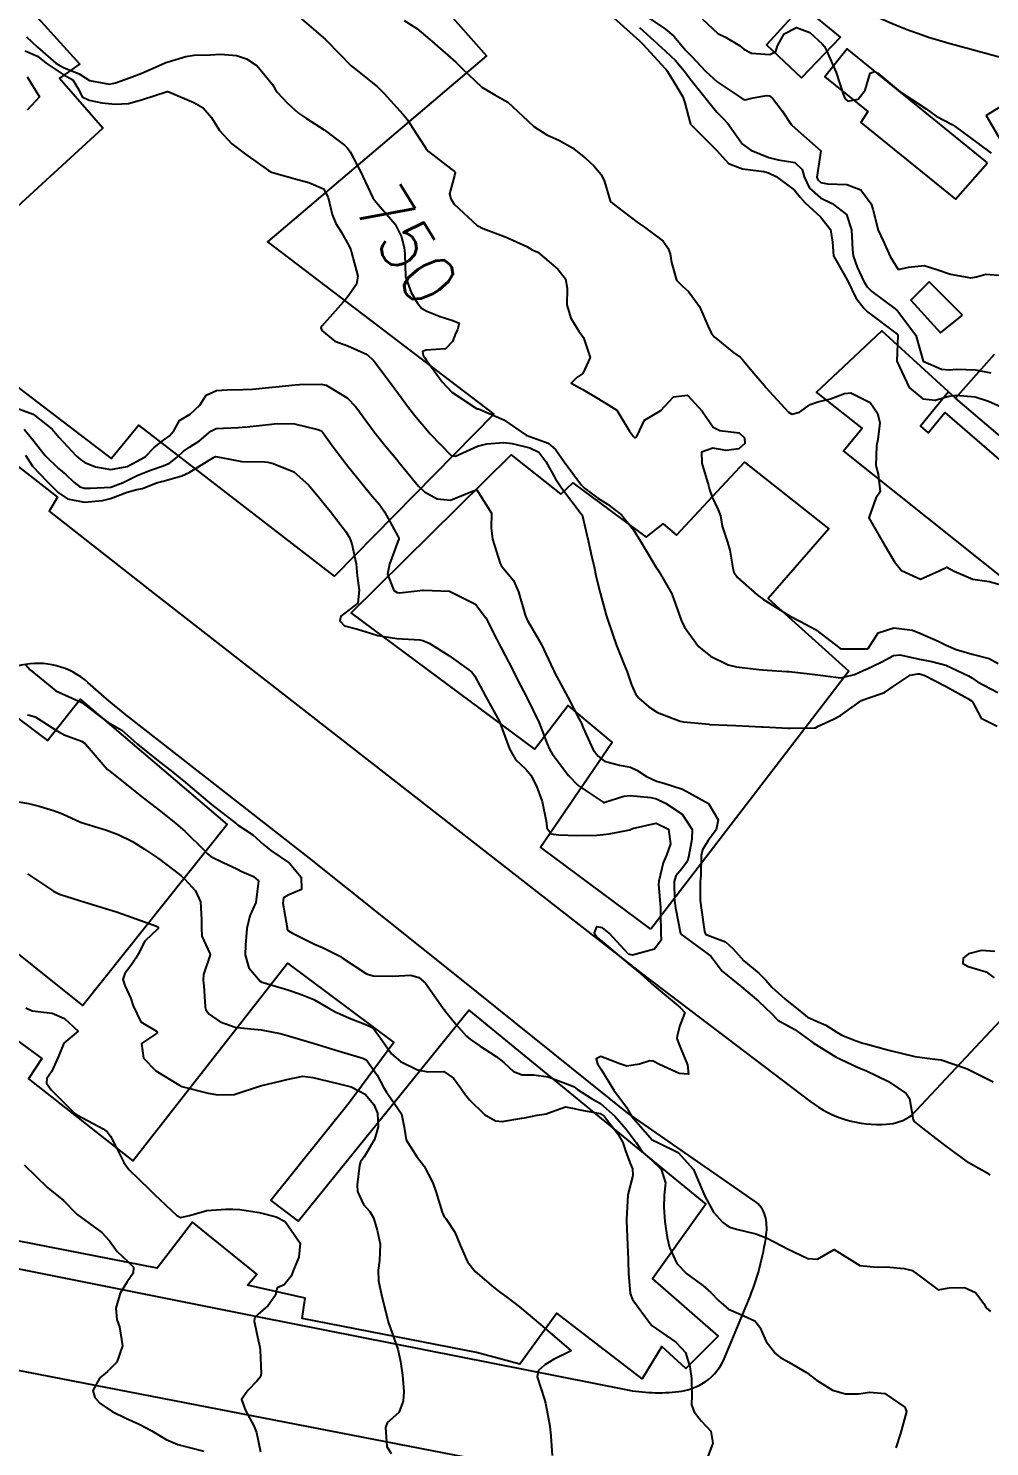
# Model space of a CAD drawing. Header units: metres. Extents: x 307586 to 320046, y 7427249 to 7434250.
# Drawn here: x 317045 to 317118.5, y 7432184 to 7432292.5 of the extents above; entities that cross this region are included whole.
import ezdxf
from ezdxf.enums import TextEntityAlignment as Align

# ---------------------------------------------------------------- set-up
doc = ezdxf.new("R2010")
doc.units = ezdxf.units.M
doc.header["$MEASUREMENT"] = 0
for name, color, linetype in [('Cotas', 45, 'Continuous'), ('Curvas de Nivel 1m', 11, 'Continuous'), ('Curvas de Nivel 5m', 15, 'Continuous'), ('Edificações', 30, 'Continuous'), ('Vias Primárias', 230, 'Continuous'), ('Vias Secundárias', 230, 'Continuous')]:
    doc.layers.add(name, color=color, linetype=linetype)
doc.styles.add('Style-STANDARD', font='STANDARD.shx')

msp = doc.modelspace()

# ---------------------------------------------------------------- linework, layer by layer
at = {"layer": 'Curvas de Nivel 1m', "flags": 128}
for points, elevation in [([(317065.71, 7432293.36), (317067.31, 7432291.98), (317067.69, 7432291.65), (317067.73, 7432291.62), (317067.77, 7432291.59), (317069.66, 7432289.65), (317069.76, 7432289.56), (317071.65, 7432288.06), (317072.2, 7432287.53), (317073.63, 7432285.92), (317073.82, 7432285.71), (317073.98, 7432285.51), (317074.6, 7432284.52), (317075.26, 7432283.5), (317075.4, 7432283.3), (317075.59, 7432283.09), (317077.25, 7432281.8), (317077.57, 7432281.55), (317077.61, 7432281.5), (317077.61, 7432281.47), (317077.57, 7432281.25), (317077.18, 7432279.85), (317077.28, 7432279.47), (317077.55, 7432279.07), (317079.3, 7432277.44), (317079.44, 7432277.36), (317079.52, 7432277.31), (317079.76, 7432277.2), (317081.51, 7432276.53), (317083.09, 7432275.82), (317083.5, 7432275.58), (317083.63, 7432275.52), (317083.94, 7432275.39), (317085.48, 7432274.1), (317086.06, 7432273.36), (317086.19, 7432272.64), (317086.16, 7432271.36), (317086.46, 7432270.34), (317087.07, 7432269.35), (317087.43, 7432268.85), (317087.94, 7432267.34), (317087.39, 7432266.1), (317086.93, 7432265.81), (317086.5, 7432265.36), (317087.38, 7432264.88), (317088.45, 7432264.25), (317089.36, 7432263.68), (317089.98, 7432263.31), (317090.94, 7432261.7), (317091.25, 7432261.3), (317091.33, 7432261.21), (317091.43, 7432261.21), (317091.52, 7432261.3), (317092.1, 7432262.54), (317093.35, 7432263.28), (317094.32, 7432264.32), (317095.37, 7432264.45), (317096.5, 7432263.24), (317097.34, 7432262), (317097.86, 7432261.74), (317099.34, 7432261.56), (317099.75, 7432261.2), (317099.77, 7432260.75), (317099.32, 7432260.34), (317098.33, 7432260.22), (317097.32, 7432260.39), (317096.46, 7432260.1), (317096.48, 7432259.24), (317096.98, 7432257.54), (317097.07, 7432257.23), (317097.28, 7432256.65), (317097.74, 7432255.69), (317097.9, 7432255.22), (317098.04, 7432254.43), (317098.44, 7432253.21), (317098.61, 7432252.6), (317098.84, 7432251.21), (317098.92, 7432250.92), (317099.21, 7432250.5), (317100.71, 7432249.18), (317101.19, 7432248.83), (317102.09, 7432248.26), (317103.17, 7432247.57), (317104.03, 7432247.14), (317105.16, 7432246.54), (317107.04, 7432245.11), (317107.14, 7432245.05), (317107.21, 7432245.05), (317109.14, 7432245.04), (317109.17, 7432245.05), (317109.2, 7432245.08), (317109.96, 7432246.27), (317111.16, 7432246.65), (317112.59, 7432246.47), (317113.16, 7432246.26), (317114.54, 7432245.63), (317115.15, 7432245.34), (317115.92, 7432245), (317117.14, 7432244.65), (317118.46, 7432244.3), (317119.13, 7432243.93)], 749), ([(317073.71, 7432293.1), (317074.69, 7432292.49), (317075.69, 7432291.65), (317075.87, 7432291.49), (317077.68, 7432289.92), (317077.9, 7432289.69), (317078.12, 7432289.46), (317079.65, 7432288.01), (317080.65, 7432287.43), (317081.64, 7432286.86), (317083.2, 7432285.4), (317083.62, 7432285), (317084.62, 7432284.37), (317085.6, 7432283.93), (317086.58, 7432283.36), (317087.59, 7432282.58), (317088.23, 7432281.99), (317088.77, 7432281.33), (317089.03, 7432280.79), (317089.46, 7432279.32), (317089.55, 7432279.22), (317090.03, 7432278.84), (317091.53, 7432277.68), (317092.09, 7432277.29), (317093.51, 7432276.23), (317093.91, 7432275.68), (317094.06, 7432275.27), (317094.16, 7432274.61), (317094.55, 7432273.26), (317095, 7432272.79), (317095.46, 7432272.37), (317096.31, 7432271.24), (317096.96, 7432269.71), (317097.19, 7432269.23), (317097.43, 7432268.91), (317098.93, 7432267.69), (317099.41, 7432267.35), (317099.57, 7432267.2), (317100.42, 7432266.16), (317101.26, 7432265.18), (317101.38, 7432265.05), (317103.1, 7432263.16), (317103.35, 7432262.99), (317103.95, 7432263.15), (317104.76, 7432263.75), (317105.36, 7432263.93), (317106.32, 7432264.17), (317107.38, 7432264.59), (317107.86, 7432264.62), (317109.36, 7432263.88), (317109.92, 7432263.07), (317110.08, 7432262.33), (317109.93, 7432261.07), (317109.83, 7432260.58), (317109.78, 7432259.08), (317109.96, 7432258.42), (317110.12, 7432257.07), (317109.78, 7432256.57), (317109.26, 7432255.08), (317110.39, 7432253.07), (317111.22, 7432251.7), (317111.75, 7432251.05), (317113.21, 7432250.37), (317114.63, 7432251.02), (317115.22, 7432251.31), (317115.77, 7432251), (317117.21, 7432250.39), (317118.44, 7432250.2), (317119.2, 7432250)], 748), ([(317089.76, 7432293.32), (317091.7, 7432291.55), (317091.96, 7432291.3), (317093.67, 7432289.43), (317093.74, 7432289.35), (317093.81, 7432289.28), (317094.12, 7432288.81), (317095.03, 7432287.26), (317095.19, 7432286.81), (317095.58, 7432285.25), (317095.62, 7432285.18), (317097.56, 7432283.23), (317097.59, 7432283.19), (317098.52, 7432282.16), (317099.58, 7432281.76), (317101.21, 7432281.55), (317101.58, 7432281.45), (317102.17, 7432281.17), (317103.56, 7432280.12), (317103.99, 7432279.59), (317104.38, 7432279.15), (317105.54, 7432278.09), (317106.32, 7432277.12), (317106.48, 7432276.15), (317106.55, 7432275.12), (317107.48, 7432273.45), (317107.66, 7432273.11), (317108.26, 7432271.89), (317108.9, 7432271.09), (317109.18, 7432270.81), (317109.45, 7432270.6), (317111.21, 7432269.28), (317111.43, 7432269.1), (317111.46, 7432269.06), (317111.47, 7432269.02), (317111.4, 7432267.06), (317112.33, 7432265.05), (317113.37, 7432264.18), (317114.31, 7432264.08), (317115.37, 7432264.37), (317115.92, 7432264.46), (317117.37, 7432264.32), (317118.39, 7432263.99), (317119.37, 7432263.57)], 747), ([(317091.71, 7432292.56), (317093.11, 7432291.29), (317093.69, 7432290.77), (317094.46, 7432290.05), (317095.12, 7432289.26), (317095.66, 7432288.55), (317096.72, 7432287.24), (317097.63, 7432286.1), (317098.06, 7432285.66), (317098.46, 7432285.22), (317099.6, 7432283.65), (317100.22, 7432283.19), (317101.59, 7432282.64), (317102.31, 7432282.45), (317103.58, 7432282.24), (317104.14, 7432281.72), (317104.31, 7432281.15), (317104.71, 7432280.29), (317105.56, 7432279.54), (317106.45, 7432279.12), (317107.54, 7432278.28), (317107.92, 7432277.1), (317108.01, 7432275.6), (317108.05, 7432275.1), (317108.36, 7432274.23), (317108.89, 7432273.09), (317109.11, 7432272.73), (317109.47, 7432272.38), (317111.27, 7432271.06), (317111.45, 7432270.9), (317112.85, 7432269.05), (317113.4, 7432267.04), (317114.8, 7432266.43), (317115.4, 7432266.4), (317115.97, 7432266.43), (317117.4, 7432266.4), (317118.58, 7432266.16)], 746), ([(317096.5, 7432293.24), (317097.7, 7432292.11), (317098.3, 7432291.82), (317099.37, 7432291.2), (317099.54, 7432291.05), (317099.69, 7432290.91), (317100.27, 7432290.61), (317101.69, 7432290.51), (317102.14, 7432290.73), (317102.27, 7432291.17), (317102.77, 7432292.1), (317103.71, 7432292.57), (317104.74, 7432292.18), (317105.69, 7432291.33), (317105.85, 7432291.13), (317106, 7432290.81), (317106.75, 7432289.12), (317107.29, 7432287.47), (317107.44, 7432287.11), (317107.64, 7432286.94), (317108.42, 7432287.1), (317108.97, 7432287.77), (317109.36, 7432289.08), (317109.67, 7432289.21), (317109.94, 7432289.08), (317111.65, 7432287.65), (317112.59, 7432287.05), (317113.64, 7432286.35), (317114.4, 7432285.8), (317115.62, 7432285.16), (317115.86, 7432285.01), (317117.6, 7432283.7), (317118.6, 7432282.97)], 744), ([(317044.74, 7432290.8), (317045.67, 7432290.38), (317046.35, 7432289.84), (317047.65, 7432288.98), (317048.39, 7432288.56), (317048.83, 7432287.81), (317049.09, 7432287.26), (317049.64, 7432287.02), (317050.61, 7432286.81), (317051.63, 7432286.7), (317052.63, 7432286.77), (317053.64, 7432287.03), (317055.59, 7432287.68), (317055.64, 7432287.68), (317055.73, 7432287.64), (317057.63, 7432286.84), (317058.36, 7432286.42), (317058.98, 7432285.69), (317059.61, 7432284.69), (317060.54, 7432283.67), (317061.59, 7432282.89), (317063.35, 7432281.64), (317063.57, 7432281.52), (317063.76, 7432281.45), (317065.56, 7432280.94), (317066.43, 7432280.73), (317067.55, 7432280.23), (317067.91, 7432279.58), (317068.21, 7432278.26), (317068.49, 7432277.58), (317068.89, 7432276.94), (317069.51, 7432275.85), (317069.63, 7432275.56), (317069.69, 7432275.37), (317070.17, 7432273.55), (317070.08, 7432272.94), (317069.46, 7432272.05), (317069.05, 7432271.57), (317067.42, 7432269.72), (317067.36, 7432269.66), (317067.34, 7432269.59), (317067.42, 7432269.39), (317068.42, 7432268.57), (317069.41, 7432268.23), (317070.88, 7432267.55), (317071.4, 7432267.07), (317072.57, 7432265.53), (317073.37, 7432264.44), (317074.06, 7432263.51), (317074.63, 7432262.78), (317075.34, 7432261.92), (317075.7, 7432261.49), (317077.32, 7432259.83), (317077.64, 7432259.79), (317079.32, 7432260.54), (317080.03, 7432260.73), (317081.33, 7432260.84), (317081.98, 7432260.76), (317083.32, 7432260.42), (317084.01, 7432260.08), (317084.56, 7432259.38), (317085.29, 7432258.05), (317085.75, 7432257.37), (317087.26, 7432255.37), (317087.32, 7432255.3), (317087.78, 7432253.34), (317088.05, 7432252.17), (317088.24, 7432251.33), (317088.41, 7432250.54), (317088.71, 7432249.33), (317089.17, 7432247.63), (317089.26, 7432247.32), (317089.31, 7432247.17), (317089.96, 7432245.31), (317090.52, 7432243.91), (317090.76, 7432243.3), (317091.1, 7432242.3), (317091.4, 7432241.6), (317091.65, 7432241.29), (317092.43, 7432240.62), (317093.08, 7432240.19), (317094.81, 7432239.52), (317095.08, 7432239.46), (317097.03, 7432239.28), (317097.07, 7432239.27), (317097.11, 7432239.27), (317099.07, 7432239.2), (317101.07, 7432239.09), (317101.16, 7432239.09), (317103.07, 7432238.98), (317103.24, 7432238.98), (317105.07, 7432239.01), (317105.18, 7432239.02), (317105.38, 7432239.13), (317106.54, 7432239.66), (317107.08, 7432239.95), (317108.68, 7432241.09), (317109.09, 7432241.26), (317110.45, 7432241.71), (317111.1, 7432242.18), (317112.42, 7432243.04), (317113, 7432243.14), (317113.11, 7432243.13), (317113.49, 7432243.03), (317115.11, 7432242.2), (317116.83, 7432241.26), (317117.09, 7432241.08), (317117.17, 7432240.99), (317117.85, 7432239.75), (317119.07, 7432239.14)], 751), ([(317043.55, 7432263.67), (317045.34, 7432263.01), (317046.81, 7432261.84), (317047.32, 7432261.25), (317048.65, 7432259.81), (317049, 7432259.51), (317049.3, 7432259.31), (317050.12, 7432258.97), (317051.29, 7432258.77), (317052.54, 7432259), (317053.3, 7432259.4), (317053.53, 7432259.52), (317053.92, 7432259.74), (317054.59, 7432260.46), (317055.32, 7432261.01), (317055.75, 7432261.31), (317056.11, 7432261.72), (317056.55, 7432262.51), (317057.35, 7432263.01), (317058.09, 7432263.7), (317058.59, 7432264.46), (317059.37, 7432264.8), (317060.18, 7432264.86), (317061.37, 7432264.88), (317062.11, 7432264.92), (317063.37, 7432265.05), (317063.91, 7432265.1), (317065.38, 7432265.24), (317065.72, 7432265.27), (317067.38, 7432265.3), (317067.75, 7432265.21), (317069.36, 7432264.24), (317070.03, 7432263.55), (317071.34, 7432261.76), (317071.51, 7432261.54), (317072.32, 7432260.53), (317073.15, 7432259.52), (317073.31, 7432259.32), (317074.82, 7432257.49), (317075.28, 7432257.07), (317076.23, 7432256.52), (317077.27, 7432256.42), (317078.95, 7432257.11), (317079.28, 7432257.22), (317080.4, 7432255.43), (317080.38, 7432254.3), (317080.46, 7432253.43), (317081.06, 7432251.58), (317081.14, 7432251.42), (317081.21, 7432251.32), (317082.08, 7432250.29), (317082.45, 7432249.4), (317083, 7432247.56), (317083.07, 7432247.39), (317083.1, 7432247.33), (317083.16, 7432247.22), (317084.21, 7432245.38), (317085.11, 7432243.47), (317085.16, 7432243.37), (317085.2, 7432243.28), (317086.22, 7432241.36), (317087.08, 7432239.73), (317087.21, 7432239.49), (317087.28, 7432239.35), (317087.41, 7432239), (317088.18, 7432237.33), (317088.54, 7432236.83), (317089.03, 7432236.45), (317090.18, 7432236.16), (317091.03, 7432235.99), (317091.52, 7432235.78), (317092.24, 7432235.28), (317093.02, 7432234.93), (317093.49, 7432234.79), (317095.01, 7432234.32), (317096.99, 7432233.23), (317097.74, 7432231.98), (317097.57, 7432231.22), (317096.96, 7432230.38), (317096.52, 7432229.68), (317096.44, 7432229.24), (317096.41, 7432227.75), (317096.34, 7432227.24), (317096.34, 7432225.8), (317096.42, 7432225.23), (317096.69, 7432223.42), (317096.77, 7432223.23), (317096.87, 7432223.17), (317098.29, 7432222.64), (317098.86, 7432222.14), (317099.68, 7432221.19), (317100.84, 7432220.25), (317101.37, 7432219.71), (317101.82, 7432219.17), (317102.82, 7432218.29), (317104.25, 7432217.14), (317104.56, 7432216.89), (317104.8, 7432216.77), (317105.95, 7432216.28), (317106.79, 7432215.73), (317107.19, 7432215.5), (317108.2, 7432215.09), (317108.78, 7432214.9), (317109.03, 7432214.83), (317110.78, 7432214.36), (317111.83, 7432214.1), (317112.77, 7432213.87), (317114.08, 7432213.7), (317114.77, 7432213.62), (317116.64, 7432212.99), (317116.76, 7432212.93), (317116.91, 7432212.84), (317118.75, 7432211.94)], 752), ([(317044.66, 7432261.86), (317045.32, 7432261.04), (317046.27, 7432259.84), (317047.29, 7432258.85), (317047.85, 7432258.38), (317048.45, 7432257.81), (317048.91, 7432257.44), (317049.28, 7432257.34), (317049.74, 7432257.34), (317051.28, 7432257.41), (317052.24, 7432257.77), (317053.29, 7432258.32), (317054.31, 7432258.72), (317055.3, 7432259.04), (317055.77, 7432259.25), (317056.37, 7432259.72), (317056.85, 7432260.17), (317057.31, 7432260.48), (317058.07, 7432260.95), (317058.94, 7432261.69), (317059.34, 7432261.9), (317061.02, 7432261.98), (317061.34, 7432262), (317061.72, 7432262.04), (317063.34, 7432262.22), (317064.01, 7432262.29), (317065.34, 7432262.25), (317067.11, 7432261.82), (317067.33, 7432261.75), (317067.42, 7432261.68), (317067.49, 7432261.59), (317068.27, 7432260.52), (317068.99, 7432259.56), (317069.31, 7432259.15), (317070.61, 7432257.55), (317071.27, 7432256.74), (317071.82, 7432256.08), (317072.22, 7432255.53), (317073.24, 7432253.67), (317073.3, 7432253.51), (317073.3, 7432253.44), (317073.23, 7432253.26), (317072.6, 7432251.52), (317072.45, 7432250.76), (317072.93, 7432249.51), (317073.19, 7432249.35), (317073.37, 7432249.33), (317074.71, 7432249.49), (317075.14, 7432249.55), (317075.19, 7432249.55), (317077.19, 7432249.47), (317079.18, 7432248.46), (317079.95, 7432247.43), (317080.81, 7432245.76), (317080.99, 7432245.42), (317081.14, 7432245.12), (317082.02, 7432243.41), (317082.39, 7432242.69), (317083.06, 7432241.39), (317083.07, 7432241.37), (317083.09, 7432241.33), (317084.05, 7432239.38), (317084.65, 7432237.78), (317084.82, 7432237.37), (317085.04, 7432237.02), (317086.29, 7432235.36), (317087.01, 7432234.61), (317088.93, 7432233.32), (317088.97, 7432233.3), (317088.99, 7432233.3), (317089.01, 7432233.3), (317089.06, 7432233.32), (317090.52, 7432233.78), (317091, 7432233.83), (317092.59, 7432233.69), (317093, 7432233.58), (317093.7, 7432233.26), (317094.98, 7432232.4), (317095.75, 7432231.24), (317095.72, 7432230.49), (317095.49, 7432229.24), (317095.39, 7432228.8), (317094.94, 7432228.23), (317094.48, 7432227.7), (317094.37, 7432227.26), (317094.39, 7432225.77), (317094.46, 7432225.25), (317094.85, 7432223.27), (317094.86, 7432223.25), (317094.87, 7432223.23), (317094.95, 7432223.17), (317096.86, 7432221.77), (317097.17, 7432221.54), (317097.41, 7432221.22), (317098.03, 7432220.4), (317098.84, 7432219.73), (317099.51, 7432219.19), (317100.82, 7432218.1), (317101.81, 7432217.16), (317102.29, 7432216.65), (317102.8, 7432216.38), (317103.59, 7432215.94), (317104.7, 7432215.13), (317104.78, 7432215.07), (317104.98, 7432214.92), (317106.76, 7432213.81), (317108.32, 7432213.09), (317108.62, 7432212.95), (317108.75, 7432212.9), (317109.03, 7432212.79), (317110.75, 7432211.96), (317112.11, 7432211.04), (317112.36, 7432210.67), (317112.64, 7432209.03), (317112.71, 7432208.89), (317113.34, 7432208.38), (317114.69, 7432207.34), (317115.13, 7432207.01), (317116.67, 7432205.9), (317117.24, 7432205.55), (317118.29, 7432204.97), (317118.49, 7432204.8)], 753), ([(317044.76, 7432259.86), (317045.29, 7432259.03), (317046.41, 7432257.84), (317047.27, 7432257), (317047.98, 7432256.53), (317049.27, 7432256.26), (317050.65, 7432256.4), (317051.27, 7432256.56), (317052.55, 7432257.03), (317053.28, 7432257.24), (317053.7, 7432257.32), (317054.77, 7432257.74), (317055.16, 7432257.86), (317055.28, 7432257.88), (317056.72, 7432258.28), (317057.29, 7432258.55), (317059.14, 7432259.68), (317059.24, 7432259.74), (317059.3, 7432259.76), (317059.73, 7432259.68), (317061.3, 7432259.37), (317063.03, 7432259.36), (317063.3, 7432259.33), (317063.7, 7432259.22), (317065.29, 7432258.6), (317066.41, 7432257.6), (317067.27, 7432256.55), (317067.7, 7432256.02), (317068.05, 7432255.58), (317069.24, 7432254.06), (317069.53, 7432253.56), (317069.71, 7432253.07), (317070.05, 7432251.55), (317070.12, 7432250.63), (317070.27, 7432249.55), (317070.18, 7432248.55), (317069.17, 7432247.78), (317068.87, 7432247.56), (317068.79, 7432247.19), (317069.16, 7432246.82), (317070.14, 7432246.56), (317071.15, 7432246.24), (317071.7, 7432246.08), (317073.15, 7432245.85), (317074.91, 7432245.73), (317075.15, 7432245.7), (317075.62, 7432245.49), (317077.13, 7432244.55), (317078.67, 7432243.45), (317078.91, 7432243.24), (317079.11, 7432242.95), (317079.94, 7432241.43), (317081, 7432239.49), (317081.04, 7432239.42), (317081.07, 7432239.33), (317081.76, 7432237.41), (317082.24, 7432236.6), (317083.03, 7432235.85), (317083.41, 7432235.39), (317083.83, 7432234.56), (317084.28, 7432233.38), (317084.6, 7432231.75), (317084.63, 7432231.37), (317084.97, 7432230.91), (317085.51, 7432230.82), (317086.97, 7432230.78), (317088.45, 7432230.81), (317088.97, 7432230.85), (317089.39, 7432230.89), (317090.97, 7432231.21), (317091.18, 7432231.3), (317092.98, 7432231.71), (317093.94, 7432231.26), (317094.09, 7432230.13), (317093.78, 7432229.26), (317093.53, 7432228.68), (317093.18, 7432227.27), (317093.17, 7432227.02), (317093.31, 7432225.27), (317093.32, 7432224.84), (317093.34, 7432223.27), (317093.37, 7432222.76), (317092.86, 7432222.09), (317091.17, 7432221.61), (317090.86, 7432221.7), (317089.39, 7432223.31), (317088.88, 7432223.72), (317088.42, 7432223.79), (317088.25, 7432223.33), (317088.5, 7432222.96), (317088.87, 7432222.68), (317090.49, 7432221.3), (317090.85, 7432220.99), (317091.79, 7432220.23), (317092.83, 7432219.27), (317094.81, 7432217.62), (317095.19, 7432217.25), (317095.08, 7432216.96), (317094.79, 7432216.24), (317094.58, 7432215.46), (317094.56, 7432215.25), (317094.78, 7432214.72), (317095.38, 7432213.24), (317095.46, 7432212.53), (317094.75, 7432212.56), (317093.24, 7432213.27), (317092.76, 7432213.51), (317092.49, 7432213.54), (317091.71, 7432213.29), (317090.75, 7432213.13), (317090.2, 7432213.31), (317088.76, 7432213.87), (317088.4, 7432213.69), (317088.51, 7432213.32), (317088.6, 7432213.17), (317088.75, 7432212.92), (317089.76, 7432211.31), (317090.72, 7432210), (317090.97, 7432209.55), (317091.13, 7432209.29), (317092.69, 7432207.51), (317093.16, 7432207.27), (317094.68, 7432206.52), (317095.84, 7432205.24), (317096.64, 7432203.38), (317096.68, 7432203.23), (317097.37, 7432201.97), (317098.05, 7432201.21), (317098.36, 7432200.96), (317098.61, 7432200.81), (317099.14, 7432200.66), (317100.6, 7432200.31), (317101.43, 7432200), (317102.6, 7432199.39), (317103.02, 7432199.15), (317104.58, 7432198.42), (317105.33, 7432198.38), (317106.59, 7432199.11), (317108.57, 7432197.88), (317109.89, 7432197.75), (317110.57, 7432197.79), (317111.95, 7432197.67), (317112.57, 7432197.5), (317113.23, 7432197.02), (317114.55, 7432196.02), (317115.38, 7432196.18), (317116.56, 7432196.21), (317117.4, 7432195.82), (317118.03, 7432194.97), (317118.21, 7432194.64), (317118.54, 7432194.37)], 754), ([(317044.92, 7432240), (317045.07, 7432239.99), (317045.49, 7432239.85), (317047.05, 7432238.85), (317047.71, 7432238.48), (317049.04, 7432237.99), (317049.33, 7432237.8), (317051.02, 7432235.86), (317051.07, 7432235.82), (317051.12, 7432235.78), (317053, 7432234.26), (317053.66, 7432233.74), (317054.98, 7432232.71), (317056.23, 7432231.72), (317056.96, 7432231.08), (317058.39, 7432229.69), (317058.66, 7432229.4), (317058.94, 7432229.18), (317059.89, 7432228.71), (317060.93, 7432228.23), (317061.31, 7432228.03), (317062.2, 7432227.64), (317062.58, 7432227.3), (317062.38, 7432225.64), (317061.91, 7432224.63), (317061.7, 7432223.65), (317061.59, 7432222.38), (317061.57, 7432221.65), (317061.85, 7432220.65), (317062.71, 7432219.63), (317062.83, 7432219.56), (317062.93, 7432219.53), (317064.82, 7432218.96), (317065.78, 7432218.64), (317066.81, 7432218.22), (317067.97, 7432217.57), (317068.5, 7432217.27), (317068.8, 7432217.13), (317069.54, 7432216.81), (317070.79, 7432216.33), (317071.32, 7432216.07), (317071.74, 7432215.53), (317072.76, 7432214.08), (317073.44, 7432213.5), (317074.75, 7432212.84), (317075.52, 7432212.71), (317076.75, 7432212.73), (317077.5, 7432212.22), (317078.06, 7432211.45), (317078.33, 7432211.05), (317078.72, 7432210.55), (317079.87, 7432209.43), (317080.71, 7432208.96), (317081.22, 7432208.89), (317082.71, 7432209.15), (317082.92, 7432209.18), (317083.89, 7432209.38), (317084.59, 7432209.5), (317084.71, 7432209.54), (317086.06, 7432210.01), (317086.72, 7432209.9), (317087.16, 7432209.79), (317088.71, 7432209.51), (317089, 7432209.32), (317090.05, 7432207.95), (317090.45, 7432207.3), (317090.68, 7432206.59), (317091.02, 7432205.65), (317091.17, 7432205.29), (317091.19, 7432204.76), (317090.83, 7432203.3), (317090.73, 7432201.41), (317090.73, 7432201.3), (317090.79, 7432199.49), (317090.8, 7432199.3), (317090.81, 7432199.08), (317090.88, 7432197.3), (317091, 7432195.75), (317091.17, 7432195.29), (317092.52, 7432193.44), (317092.69, 7432193.27), (317094.5, 7432192.03), (317095.23, 7432191.24), (317095.57, 7432190.15), (317095.68, 7432189.24), (317095.72, 7432187.97), (317095.68, 7432187.24), (317095.9, 7432186.69), (317096.43, 7432186.01), (317096.82, 7432185.61), (317097.16, 7432185.21), (317097.31, 7432184.31), (317096.92, 7432183.21)], 756), ([(317043.34, 7432233.51), (317044.99, 7432233.22), (317045.81, 7432233.02), (317046.98, 7432232.67), (317047.59, 7432232.43), (317048.97, 7432231.8), (317050.96, 7432231.19), (317051.86, 7432230.86), (317052.95, 7432230.31), (317053.87, 7432229.74), (317054.94, 7432229.01), (317056.65, 7432227.71), (317056.92, 7432227.47), (317057.75, 7432226.54), (317058.15, 7432225.69), (317058.23, 7432224.34), (317058.21, 7432223.69), (317058.25, 7432223.08), (317058.85, 7432221.74), (317058.88, 7432221.68), (317058.88, 7432221.65), (317058.85, 7432221.56), (317058.37, 7432220.15), (317058.34, 7432219.69), (317058.4, 7432219.27), (317058.51, 7432217.68), (317058.55, 7432217.43), (317058.8, 7432217.1), (317059.65, 7432216.53), (317060.79, 7432216.12), (317061.2, 7432216.06), (317062.79, 7432215.91), (317064.23, 7432215.62), (317064.78, 7432215.48), (317064.96, 7432215.43), (317066.77, 7432214.88), (317067.76, 7432214.58), (317068.76, 7432214.28), (317070.55, 7432213.75), (317070.75, 7432213.65), (317070.88, 7432213.54), (317071.66, 7432212.45), (317072.15, 7432211.52), (317072.36, 7432211.14), (317072.72, 7432210.64), (317073.51, 7432209.5), (317073.72, 7432208.47), (317073.87, 7432207.5), (317074.67, 7432206.25), (317075.24, 7432205.48), (317075.91, 7432204.21), (317076.17, 7432203.47), (317076.62, 7432201.96), (317076.77, 7432201.62), (317076.9, 7432201.47), (317077.58, 7432200.44), (317077.99, 7432199.45), (317078.57, 7432198.16), (317079.15, 7432197.43), (317080.55, 7432196.23), (317081.01, 7432195.88), (317081.67, 7432195.4), (317082.53, 7432194.72), (317084.15, 7432193.37), (317084.51, 7432193.06), (317086.49, 7432191.35), (317085.14, 7432190.71), (317084.48, 7432190.29), (317084, 7432189.86), (317083.9, 7432189.38), (317084.45, 7432187.64), (317084.53, 7432187.37), (317084.82, 7432185.75), (317084.87, 7432185.36), (317084.94, 7432184.84), (317085.04, 7432183.36)], 757), ([(317044.92, 7432227.85), (317046.91, 7432226.51), (317047.37, 7432226.29), (317048.9, 7432225.8), (317050.89, 7432225.19), (317051.73, 7432224.93), (317052.88, 7432224.54), (317054.78, 7432223.83), (317054.87, 7432223.78), (317054.91, 7432223.73), (317054.91, 7432223.69), (317054.87, 7432223.64), (317053.9, 7432222.7), (317053.4, 7432221.74), (317053.21, 7432221.39), (317052.84, 7432220.87), (317052.37, 7432220.22), (317052.21, 7432219.76), (317052.35, 7432219.29), (317052.81, 7432218.3), (317052.99, 7432217.75), (317053.57, 7432216.52), (317054.78, 7432215.82), (317054.83, 7432215.77), (317054.83, 7432215.73), (317054.83, 7432215.68), (317054.78, 7432215.63), (317053.64, 7432214.87), (317053.79, 7432213.74), (317054.74, 7432212.77), (317056.49, 7432211.71), (317056.73, 7432211.59), (317056.92, 7432211.52), (317058.72, 7432211.06), (317059.47, 7432210.93), (317060.73, 7432210.97), (317062.73, 7432211.63), (317064.35, 7432212), (317064.74, 7432212.11), (317065.98, 7432212.36), (317066.74, 7432212.27), (317067.28, 7432212.13), (317068.74, 7432211.79), (317069.66, 7432211.55), (317070.73, 7432210.98), (317071.39, 7432210.2), (317071.68, 7432209.53), (317071.72, 7432208.5), (317071.46, 7432207.53), (317070.67, 7432206.19), (317070.39, 7432205.82), (317070.29, 7432205.54), (317070.12, 7432204.06), (317070.14, 7432203.54), (317070.62, 7432202.56), (317071.1, 7432202.02), (317071.38, 7432201.53), (317071.66, 7432200.58), (317071.89, 7432199.52), (317071.83, 7432198.27), (317071.72, 7432197.52), (317071.75, 7432196.72), (317072.01, 7432195.52), (317072.51, 7432193.51), (317073.24, 7432191.5), (317073.44, 7432190.55), (317073.59, 7432189.5), (317073.69, 7432188.26), (317073.65, 7432187.5), (317073.3, 7432186.64), (317072.43, 7432185.85), (317072.3, 7432185.51), (317072.4, 7432184.05), (317072.73, 7432183.51)], 758), ([(317118.87, 7432221.9), (317117.87, 7432221.97), (317116.86, 7432221.72), (317116.47, 7432221.39), (317116.44, 7432220.99), (317116.85, 7432220.76), (317118.22, 7432220.35), (317118.84, 7432219.89)], 751), ([(317044.8, 7432217.59), (317045.28, 7432217.37), (317046.8, 7432217.18), (317047.75, 7432216.77), (317048.78, 7432215.8), (317047.69, 7432214.9), (317047.26, 7432213.82), (317046.74, 7432212.69), (317046.39, 7432212.18), (317046.36, 7432211.83), (317046.73, 7432211.32), (317048.22, 7432209.81), (317048.47, 7432209.57), (317048.7, 7432209.4), (317049.55, 7432208.94), (317050.69, 7432208.33), (317051.01, 7432208.1), (317051.27, 7432207.77), (317051.75, 7432206.84), (317052.27, 7432205.76), (317052.66, 7432205.23), (317054.21, 7432203.73), (317054.63, 7432203.32), (317056.34, 7432201.71), (317056.61, 7432201.57), (317057.3, 7432201.7), (317058.62, 7432202.09), (317060.09, 7432202.19), (317060.62, 7432202.19), (317061.14, 7432202.18), (317062.62, 7432201.94), (317063.94, 7432201.62), (317064.61, 7432201.24), (317065.76, 7432199.6), (317065.66, 7432198.52), (317065.29, 7432197.6), (317065.09, 7432197.08), (317064.55, 7432196.4), (317064, 7432196.17), (317063.88, 7432195.62), (317063.32, 7432194.83), (317062.52, 7432194.15), (317062.28, 7432193.87), (317062.24, 7432193.63), (317062.29, 7432193.41), (317062.5, 7432192.43), (317062.67, 7432191.63), (317062.7, 7432191.42), (317062.78, 7432189.63), (317062.72, 7432189.38), (317062.46, 7432189.05), (317061.76, 7432188.34), (317061.28, 7432187.65), (317061.58, 7432186.79), (317062.22, 7432185.63), (317062.42, 7432185.11), (317062.73, 7432183.63)], 759)]:
    msp.add_lwpolyline(points, dxfattribs=dict(at, elevation=elevation))
at = {"layer": 'Curvas de Nivel 5m', "flags": 128}
for points, elevation in [([(317092.45, 7432293.29), (317093.7, 7432292.44), (317094.35, 7432291.92), (317094.87, 7432291.26), (317095.25, 7432290.82), (317095.68, 7432290.37), (317096.75, 7432289.24), (317097.66, 7432288.42), (317099.48, 7432287.2), (317099.58, 7432287.14), (317099.64, 7432287.09), (317099.8, 7432287.04), (317100.41, 7432287.19), (317101.45, 7432287.38), (317101.65, 7432287.35), (317101.89, 7432287.18), (317102.62, 7432286.19), (317103.32, 7432285.16), (317103.62, 7432284.87), (317105.59, 7432283.13), (317105.28, 7432281.13), (317105.35, 7432280.91), (317105.57, 7432280.72), (317106.09, 7432280.61), (317107.57, 7432280.56), (317108.63, 7432280.16), (317109.43, 7432279.08), (317109.55, 7432278.68), (317109.97, 7432277.08), (317110.34, 7432276.25), (317110.88, 7432275.07), (317111.49, 7432274.06), (317112.29, 7432274.25), (317113.49, 7432274.38), (317114.45, 7432274.06), (317115.48, 7432273.7), (317117.05, 7432273.43), (317117.48, 7432273.49), (317118.2, 7432273.7), (317119.49, 7432273.6)], 745), ([(317044.85, 7432291.86), (317045.68, 7432291.07), (317047.08, 7432289.84), (317047.66, 7432289.51), (317048.87, 7432289.03), (317049.65, 7432288.53), (317051.18, 7432288.25), (317051.65, 7432288.35), (317052.72, 7432288.71), (317053.66, 7432289.09), (317055.16, 7432289.74), (317055.5, 7432289.9), (317055.67, 7432289.95), (317057.03, 7432290.36), (317057.67, 7432290.46), (317058.88, 7432290.48), (317059.68, 7432290.54), (317060.9, 7432290.44), (317061.67, 7432290.18), (317062.49, 7432289.65), (317063.65, 7432288.2), (317063.85, 7432287.85), (317064.01, 7432287.63), (317064.8, 7432286.79), (317065.63, 7432286.03), (317066.25, 7432285.6), (317067.61, 7432284.74), (317069.16, 7432283.57), (317069.38, 7432283.35), (317069.59, 7432283.06), (317070.39, 7432281.55), (317071.13, 7432279.97), (317071.33, 7432279.54), (317071.55, 7432279.23), (317073.02, 7432277.53), (317073.51, 7432276.57), (317073.71, 7432275.73), (317073.75, 7432275.52), (317073.76, 7432275.25), (317073.81, 7432273.51), (317074.26, 7432272.31), (317074.74, 7432271.5), (317075.05, 7432271.1), (317075.45, 7432270.88), (317076.46, 7432270.47), (317077.44, 7432270.17), (317077.93, 7432269.96), (317077.79, 7432269.46), (317077.68, 7432269.22), (317077.42, 7432268.56), (317076.88, 7432268), (317075.41, 7432267.89), (317075.12, 7432267.78), (317075.17, 7432267.49), (317075.26, 7432267.35), (317075.4, 7432267.16), (317076.63, 7432265.48), (317077.37, 7432264.69), (317079.26, 7432263.44), (317079.32, 7432263.41), (317079.35, 7432263.41), (317079.39, 7432263.4), (317081.34, 7432262.56), (317083.04, 7432261.4), (317083.33, 7432261.29), (317084.74, 7432260.79), (317085.32, 7432260.28), (317085.96, 7432259.36), (317087.29, 7432257.58), (317087.5, 7432257.35), (317088.52, 7432256.58), (317089.27, 7432256.12), (317090.33, 7432255.31), (317091.25, 7432254.14), (317091.8, 7432253.29), (317092.33, 7432252.39), (317092.99, 7432251.27), (317093.08, 7432251.14), (317093.21, 7432250.94), (317094.19, 7432249.26), (317094.74, 7432247.68), (317094.89, 7432247.25), (317095.16, 7432246.72), (317096.22, 7432245.24), (317097.13, 7432244.48), (317098.49, 7432243.84), (317099.12, 7432243.67), (317100.84, 7432243.46), (317101.12, 7432243.45), (317102.94, 7432243.33), (317103.12, 7432243.31), (317104.72, 7432243.13), (317105.11, 7432243.1), (317105.15, 7432243.09), (317107.11, 7432242.83), (317108.14, 7432243.09), (317108.81, 7432243.39), (317109.12, 7432243.51), (317110.18, 7432244.02), (317111.13, 7432244.53), (317111.61, 7432244.58), (317113.13, 7432244.27), (317114.07, 7432244.08), (317115.13, 7432243.8), (317116.87, 7432242.99), (317117.12, 7432242.84), (317117.56, 7432242.54), (317119.1, 7432241.71)], 750), ([(317044.77, 7432243.85), (317045.11, 7432243.45), (317047.09, 7432241.83), (317049.08, 7432240.94), (317050.6, 7432239.78), (317051.06, 7432239.45), (317052.13, 7432238.84), (317053.05, 7432238.02), (317053.33, 7432237.75), (317055.03, 7432236.39), (317055.89, 7432235.72), (317057.01, 7432234.82), (317058.35, 7432233.69), (317058.69, 7432233.39), (317058.99, 7432233.14), (317060.89, 7432231.66), (317060.97, 7432231.6), (317062.14, 7432230.82), (317062.96, 7432230.08), (317063.53, 7432229.62), (317064.94, 7432228.66), (317065.84, 7432227.6), (317065.87, 7432226.64), (317064.91, 7432226.23), (317064.5, 7432226.02), (317064.43, 7432225.61), (317064.76, 7432223.72), (317064.78, 7432223.61), (317064.87, 7432223.49), (317065.18, 7432223.3), (317066.86, 7432222.46), (317067.48, 7432222.2), (317068.76, 7432221.56), (317068.82, 7432221.53), (317068.85, 7432221.51), (317068.98, 7432221.43), (317070.84, 7432220.2), (317071.34, 7432220.03), (317072.84, 7432220.01), (317074.24, 7432220.09), (317074.84, 7432219.92), (317075.34, 7432219.48), (317076.68, 7432217.59), (317076.77, 7432217.47), (317076.8, 7432217.42), (317077.68, 7432216.35), (317078.48, 7432215.44), (317078.78, 7432215.18), (317079.54, 7432214.66), (317080.76, 7432213.88), (317081.33, 7432213.41), (317082.08, 7432212.73), (317082.74, 7432212.48), (317083.64, 7432212.48), (317084.74, 7432212.32), (317086.4, 7432211.69), (317086.73, 7432211.54), (317086.85, 7432211.46), (317086.96, 7432211.35), (317088.04, 7432210.65), (317088.72, 7432210.27), (317089.83, 7432209.31), (317090.7, 7432208.32), (317091.47, 7432207.29), (317091.95, 7432206.56), (317092.67, 7432205.91), (317093.36, 7432205.26), (317093.69, 7432204.22), (317093.61, 7432203.26), (317093.57, 7432202.32), (317093.66, 7432201.26), (317093.83, 7432200.03), (317094.01, 7432199.26), (317094.57, 7432198.05), (317095.34, 7432197.24), (317096.55, 7432196.36), (317097.16, 7432195.83), (317097.76, 7432195.21), (317098.53, 7432194.56), (317099.68, 7432194.03), (317100.52, 7432193.66), (317100.92, 7432193.17), (317101.41, 7432192.08), (317102.12, 7432191.16), (317102.32, 7432190.98), (317102.49, 7432190.84), (317103.14, 7432190.49), (317104.48, 7432189.71), (317105.25, 7432189.12), (317106.46, 7432188.36), (317107.47, 7432188.08), (317108.46, 7432188.08), (317109.33, 7432188.2), (317110.46, 7432188.1), (317112.01, 7432187.04), (317112.12, 7432186.71), (317111.68, 7432185.04), (317111.31, 7432183.95)], 755), ([(317044.66, 7432205.59), (317046.47, 7432203.83), (317046.63, 7432203.7), (317047.67, 7432202.86), (317048.61, 7432201.89), (317048.71, 7432201.8), (317050.59, 7432200.4), (317051.19, 7432199.77), (317051.77, 7432198.96), (317052.57, 7432198.22), (317053.01, 7432197.75), (317052.99, 7432197.31), (317052.55, 7432196.63), (317051.99, 7432195.76), (317051.67, 7432194.62), (317051.74, 7432193.76), (317051.95, 7432193.2), (317052.18, 7432191.75), (317051.74, 7432190.49), (317051.03, 7432189.77), (317050.46, 7432189.3), (317049.9, 7432188.34), (317050.06, 7432187.78), (317050.44, 7432187.37), (317051.4, 7432186.73), (317052.43, 7432186.22), (317053.45, 7432185.74), (317054.42, 7432185.25), (317055.52, 7432184.59), (317056.4, 7432184.19), (317058.39, 7432183.68)], 760)]:
    msp.add_lwpolyline(points, dxfattribs=dict(at, elevation=elevation))
at = {"layer": 'Edificações'}
for points in [[(317038.01, 7432317.93), (317051.91, 7432302.42), (317061.72, 7432311.09), (317080.01, 7432290.4), (317063.27, 7432276.19), (317080.58, 7432262.99), (317068.38, 7432250.61), (317053.42, 7432262.16), (317051.33, 7432259.6), (317037.82, 7432269.91)], [(317044.17, 7432278.9), (317050.68, 7432284.88), (317047.37, 7432288.66), (317048.92, 7432289.78), (317026.09, 7432314.97)], [(317044.9, 7432288.81), (317045.83, 7432287.27), (317044.9, 7432286.26)], [(317124.3, 7432246.62), (317107.32, 7432260.2), (317108.73, 7432261.92), (317105.24, 7432264.68), (317110.25, 7432269.37), (317115.88, 7432264.21), (317118.86, 7432267.6)], [(317132.13, 7432250.37), (317115.88, 7432264.21), (317115.34, 7432264.71), (317113.2, 7432262.09), (317113.79, 7432261.56), (317115.07, 7432263.13), (317125.62, 7432254)], [(317041.38, 7432241.85), (317046.44, 7432238.04), (317048.94, 7432241.2), (317060.19, 7432231.61), (317049.15, 7432217.78), (317041.69, 7432223.73)], [(317041.69, 7432216.88), (317046, 7432213.72), (317044.99, 7432212.17), (317052.97, 7432205.89), (317064.8, 7432221), (317072.93, 7432214.95), (317069.5, 7432210.34), (317063.53, 7432202.86), (317065.6, 7432201.27), (317078.66, 7432217.42), (317096.78, 7432202.59), (317092.71, 7432196.86), (317097.73, 7432192.49), (317095.26, 7432190.02), (317093.43, 7432191.69), (317091.92, 7432189.23), (317085.38, 7432194.24), (317082.55, 7432190.33), (317079.25, 7432191.23), (317065.91, 7432193.83), (317066.16, 7432195.38), (317061.75, 7432196.38), (317062.45, 7432197.23), (317057.53, 7432201.19), (317054.82, 7432197.69), (317035.92, 7432201.39)]]:
    msp.add_lwpolyline(points, dxfattribs=at)
for points in [[(317104.15, 7432294.23), (317101.43, 7432291.24), (317104.09, 7432288.72), (317107.08, 7432291.84)], [(317118.33, 7432282.21), (317107.58, 7432290.93), (317105.88, 7432288.81), (317109.18, 7432286.15), (317108.64, 7432285.3), (317115.88, 7432279.45)], [(317121.52, 7432287.85), (317118.22, 7432285.83), (317120.89, 7432281.25), (317124.18, 7432283.06)], [(317116.42, 7432270.57), (317113.87, 7432273.11), (317112.46, 7432271.71), (317114.74, 7432269.23)], [(317092.58, 7432223.62), (317084.14, 7432229.89), (317089.62, 7432237.91), (317086.25, 7432240.71), (317083.71, 7432237.39), (317069.66, 7432247.8), (317081.9, 7432259.88), (317085.71, 7432256.87), (317086.61, 7432257.76), (317092.21, 7432253.6), (317093.53, 7432254.6), (317094.53, 7432253.75), (317099.75, 7432259.34), (317106.19, 7432254.23), (317101.55, 7432248.91), (317107.73, 7432243.34)]]:
    msp.add_lwpolyline(points, close=True, dxfattribs=at)
at = {"layer": 'Vias Primárias'}
for points in [[(317046.06, 7432345.14, 0.074136), (317043.08, 7432343.95), (317036.83, 7432336.77), (317024.26, 7432323.81), (317002.28, 7432302.85, 0.058368), (317000.32, 7432300.49, 0.228924), (316999.59, 7432294.72, 0.118803), (317001.39, 7432291.87), (317023.98, 7432274.76), (317047.2, 7432256.66), (317046.57, 7432255.57), (317054.62, 7432249.25), (317072.84, 7432235.07), (317092.04, 7432220.09), (317104.74, 7432210.45, 0.181449), (317110.61, 7432208.69, 0.135604), (317112.51, 7432209.36), (317121.59, 7432219.06), (317131.83, 7432230.35), (317153.68, 7432257.27, 0.300951), (317154.05, 7432261.06), (317154.05, 7432261.06)], [(317046.06, 7432345.14, 0.074136), (317043.08, 7432343.95), (317036.83, 7432336.77), (317024.26, 7432323.81), (317002.28, 7432302.85, 0.058368), (317000.32, 7432300.49, 0.228924), (316999.59, 7432294.72, 0.118803), (317001.39, 7432291.87), (317023.98, 7432274.76), (317047.2, 7432256.66), (317046.57, 7432255.57), (317054.62, 7432249.25), (317072.84, 7432235.07), (317092.04, 7432220.09), (317104.74, 7432210.45, 0.181449), (317110.61, 7432208.69, 0.135604), (317112.51, 7432209.36), (317121.59, 7432219.06), (317131.83, 7432230.35), (317153.68, 7432257.27, 0.300951), (317154.05, 7432261.06), (317154.05, 7432261.06)], [(317095.57, 7432179.88), (317067.2, 7432185.39), (317043.28, 7432190.03), (317018.31, 7432195, 0.022038), (317014.21, 7432195.63, 0.221164), (317010.2, 7432194.28, 0.063596), (317008.47, 7432192.14), (317003.47, 7432180.96)], [(317095.57, 7432179.88), (317067.2, 7432185.39), (317043.28, 7432190.03), (317018.31, 7432195, 0.022038), (317014.21, 7432195.63, 0.221164), (317010.2, 7432194.28, 0.063596), (317008.47, 7432192.14), (317003.47, 7432180.96)]]:
    msp.add_lwpolyline(points, format="xyb", dxfattribs=at)
msp.add_lwpolyline([(317024.6, 7432201.56), (317062.6, 7432193.96), (317090.66, 7432188.4, 0.079785), (317094.73, 7432188.25, 0.099657), (317096.47, 7432188.83, 0.151657), (317098.13, 7432190.61), (317100.04, 7432195.21, 0.064535), (317101.41, 7432200.26, 0.097466), (317101.32, 7432201.67, 0.185987), (317100.49, 7432202.83), (317090.83, 7432209.55), (317077.84, 7432219.97), (317066.47, 7432229.05), (317052.86, 7432239.68, -0.017491), (317049.53, 7432242.47, 0.244046), (317044.43, 7432243.79, 0.128148), (317041.41, 7432242.22), (317016.92, 7432210.3, 0.227447), (317016.22, 7432206.95, 0.071606), (317017.5, 7432203.76, 0.157531), (317018.75, 7432202.64, 0.070953), (317020.78, 7432202.06)], format="xyb", close=True, dxfattribs=at)
msp.add_lwpolyline([(317024.6, 7432201.56), (317062.6, 7432193.96), (317090.66, 7432188.4, 0.079785), (317094.73, 7432188.25, 0.099657), (317096.47, 7432188.83, 0.151657), (317098.13, 7432190.61), (317100.04, 7432195.21, 0.064535), (317101.41, 7432200.26, 0.097466), (317101.32, 7432201.67, 0.185987), (317100.49, 7432202.83), (317090.83, 7432209.55), (317077.84, 7432219.97), (317066.47, 7432229.05), (317052.86, 7432239.68, -0.017491), (317049.53, 7432242.47, 0.244046), (317044.43, 7432243.79, 0.128148), (317041.41, 7432242.22), (317016.92, 7432210.3, 0.227447), (317016.22, 7432206.95, 0.071606), (317017.5, 7432203.76, 0.157531), (317018.75, 7432202.64, 0.070953), (317020.78, 7432202.06)], format="xyb", close=True, dxfattribs=at)
at = {"layer": 'Vias Secundárias'}
msp.add_lwpolyline([(317154.05, 7432261.06), (317140.93, 7432273.56), (317129.64, 7432285.25), (317127.15, 7432287.19, 0.101306), (317122.9, 7432289.31, -0.002747), (317115.37, 7432291.35, -0.090979), (317103.8, 7432296.96, -0.061447), (317096.73, 7432303.62, 0.018804), (317089.38, 7432311.84, 0.002432), (317077.93, 7432323.59, 0.006888), (317067.23, 7432334.17, 0.026571), (317058.59, 7432341.64, 0.120923), (317050.48, 7432345.26, 0.102882), (317046.06, 7432345.14, 0.083872)], format="xyb", dxfattribs=at)
msp.add_lwpolyline([(317154.05, 7432261.06), (317140.93, 7432273.56), (317129.64, 7432285.25), (317127.15, 7432287.19, 0.101306), (317122.9, 7432289.31, -0.002747), (317115.37, 7432291.35, -0.090979), (317103.8, 7432296.96, -0.061447), (317096.73, 7432303.62, 0.018804), (317089.38, 7432311.84, 0.002432), (317077.93, 7432323.59, 0.006888), (317067.23, 7432334.17, 0.026571), (317058.59, 7432341.64, 0.120923), (317050.48, 7432345.26, 0.102882), (317046.06, 7432345.14, 0.083872)], format="xyb", dxfattribs=at)

# ---------------------------------------------------------------- texts
at = {"layer": 'Cotas', "style": 'Style-STANDARD'}
msp.add_text('750', height=4, rotation=301.7649, dxfattribs=at).set_placement((317073.93, 7432275.94, 750), align=Align.MIDDLE_CENTER)

doc.saveas('drawing.dxf')
